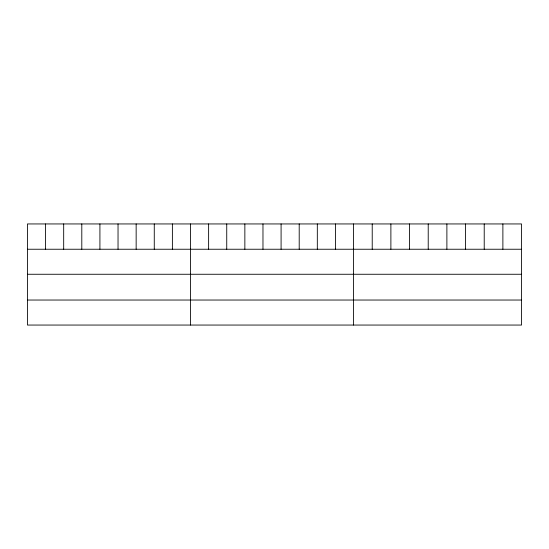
<?xml version="1.0" encoding="UTF-8"?>
<svg xmlns="http://www.w3.org/2000/svg" width="549" height="549" viewBox="0 0 549 549"><rect width="100%" height="100%" fill="white"/><g stroke="black" fill="none" stroke-linecap="round" stroke-linejoin="round"><path stroke-width="0.82" d="M521.55 249.239L521.55 325.056L27.45 325.056L27.45 223.944L521.55 223.944L521.55 249.239L27.45 249.239M27.45 274.26L521.55 274.26M27.45 300.035L521.55 300.035M502.884 223.944L502.884 249.239M484.218 223.944L484.218 249.239M465.552 223.944L465.552 249.239M446.886 223.944L446.886 249.239M428.22 223.944L428.22 249.239M409.554 223.944L409.554 249.239M390.888 223.944L390.888 249.239M372.222 223.944L372.222 249.239M353.556 223.944L353.556 325.056M335.439 223.944L335.439 249.239M317.322 223.944L317.322 249.239M299.205 223.944L299.205 249.239M281.088 223.944L281.088 249.239M262.971 223.944L262.971 249.239M244.854 223.944L244.854 249.239M226.737 223.944L226.737 249.239M208.62 223.944L208.62 249.239M190.503 223.944L190.503 325.056M172.386 223.944L172.386 249.239M154.269 223.944L154.269 249.239M136.152 223.944L136.152 249.239M118.035 223.944L118.035 249.239M99.918 223.944L99.918 249.239M81.801 223.944L81.801 249.239M63.684 223.944L63.684 249.239M45.567 223.944L45.567 249.239"/></g></svg>
